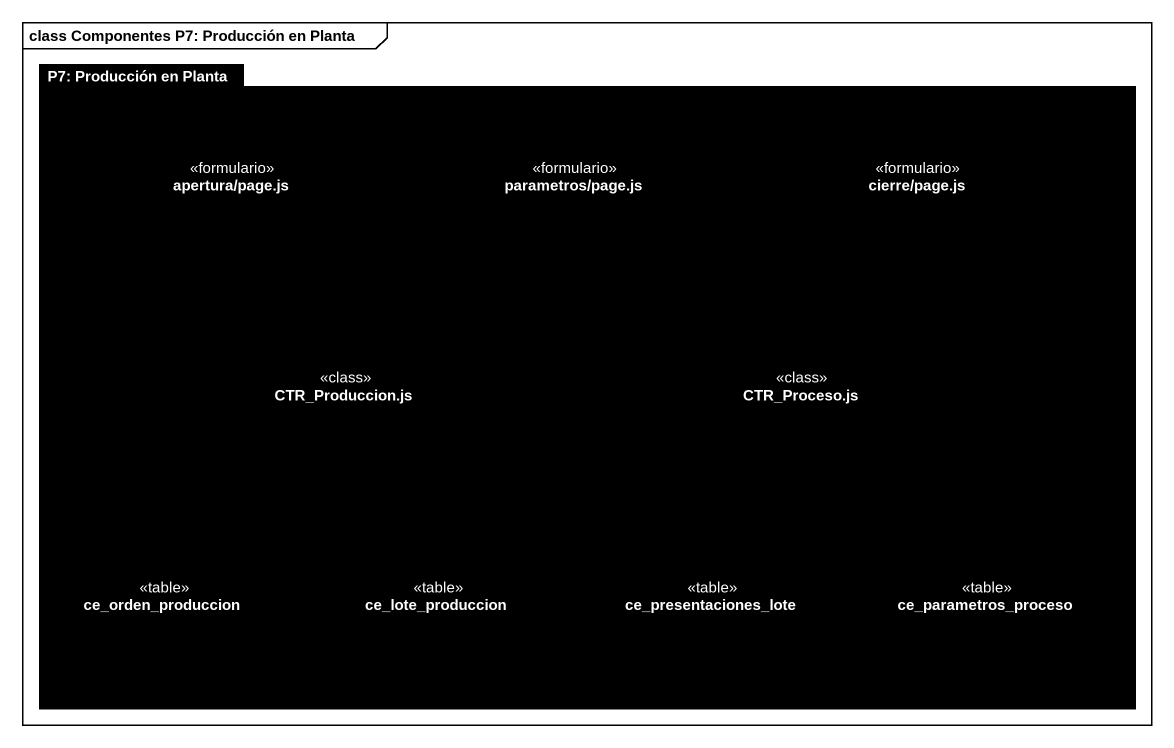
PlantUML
@startuml
mainframe class Componentes P7: Producción en Planta
package "P7: Producción en Planta" as P7_Producción_en_Planta #000000 {
  component "apertura/page.js" as apertura_page_js <<formulario>> #000000
  component "parametros/page.js" as parametros_page_js <<formulario>> #000000
  component "cierre/page.js" as cierre_page_js <<formulario>> #000000
  component "CTR_Produccion.js" as CTR_Produccion_js <<class>> #000000
  component "CTR_Proceso.js" as CTR_Proceso_js <<class>> #000000
  component ce_orden_produccion <<table>> #000000
  component ce_lote_produccion <<table>> #000000
  component ce_presentaciones_lote <<table>> #000000
  component ce_parametros_proceso <<table>> #000000
}
apertura_page_js ..> CTR_Produccion_js : <<use>>
parametros_page_js ..> CTR_Proceso_js : <<use>>
cierre_page_js .left.> CTR_Produccion_js : <<use>>
CTR_Produccion_js ..> ce_orden_produccion : <<use>>
CTR_Produccion_js ..> ce_lote_produccion : <<use>>
CTR_Produccion_js .right.> ce_presentaciones_lote : <<use>>
CTR_Proceso_js ..> ce_parametros_proceso : <<use>>
@enduml
